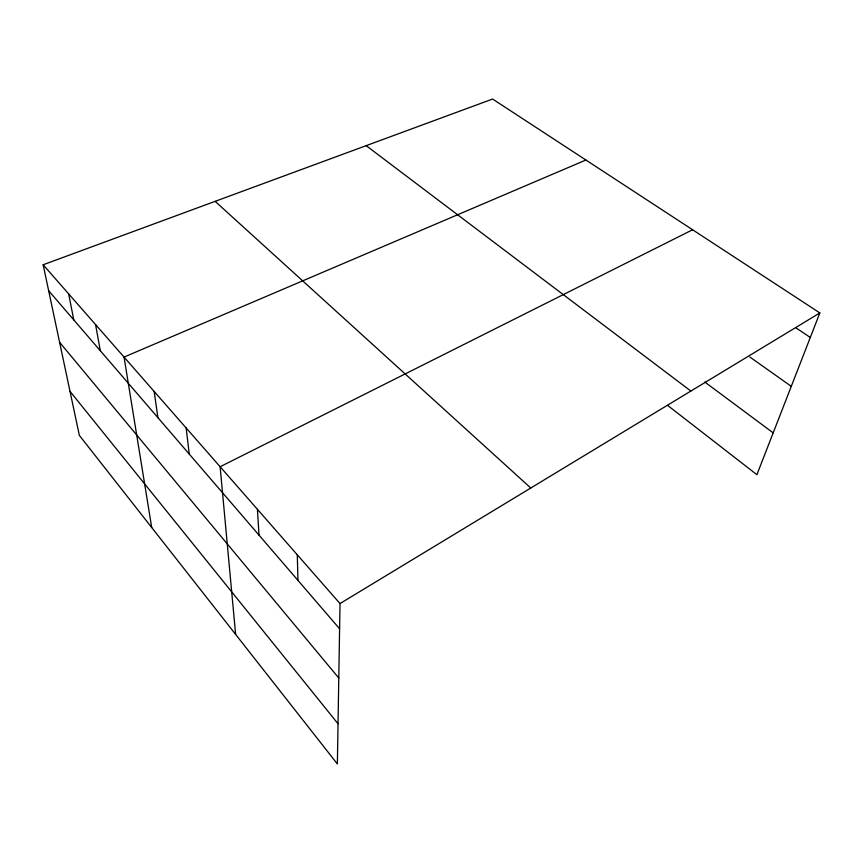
<?xml version="1.0" encoding="UTF-8"?>
<svg xmlns="http://www.w3.org/2000/svg" width="863" height="863" viewBox="0 0 863 863"><rect width="100%" height="100%" fill="white"/><g stroke="black" fill="none" stroke-linecap="round" stroke-linejoin="round"><path stroke-width="1.29" d="M43.15 264.758L340.011 603.561L337.368 763.96L79.353 435.384L43.15 264.758L492.6 99.04L819.85 312.935L756.905 474.693L667.617 405.394M340.011 603.561L819.85 312.935M692.601 229.763L220.119 466.732L235.631 634.402M585.891 160.022L124.045 357.077L151.715 527.53M795.783 327.724L810.303 337.476M749.871 357.023L791.285 386.354M704.747 381.985L773.183 432.87M366.171 145.653L690.875 391.058M215.135 201.349L530.777 488.016M48.652 290.702L339.601 628.782M59.601 342.298L338.792 678.038M70.011 391.349L338.037 723.766M68.652 293.862L73.787 319.903M95.577 324.596L100.291 350.712M154.186 391.478L157.886 417.638M186.149 427.962L189.256 454.078M257.422 509.299L259.019 535.136M297.293 554.812L297.951 580.389"/></g></svg>
